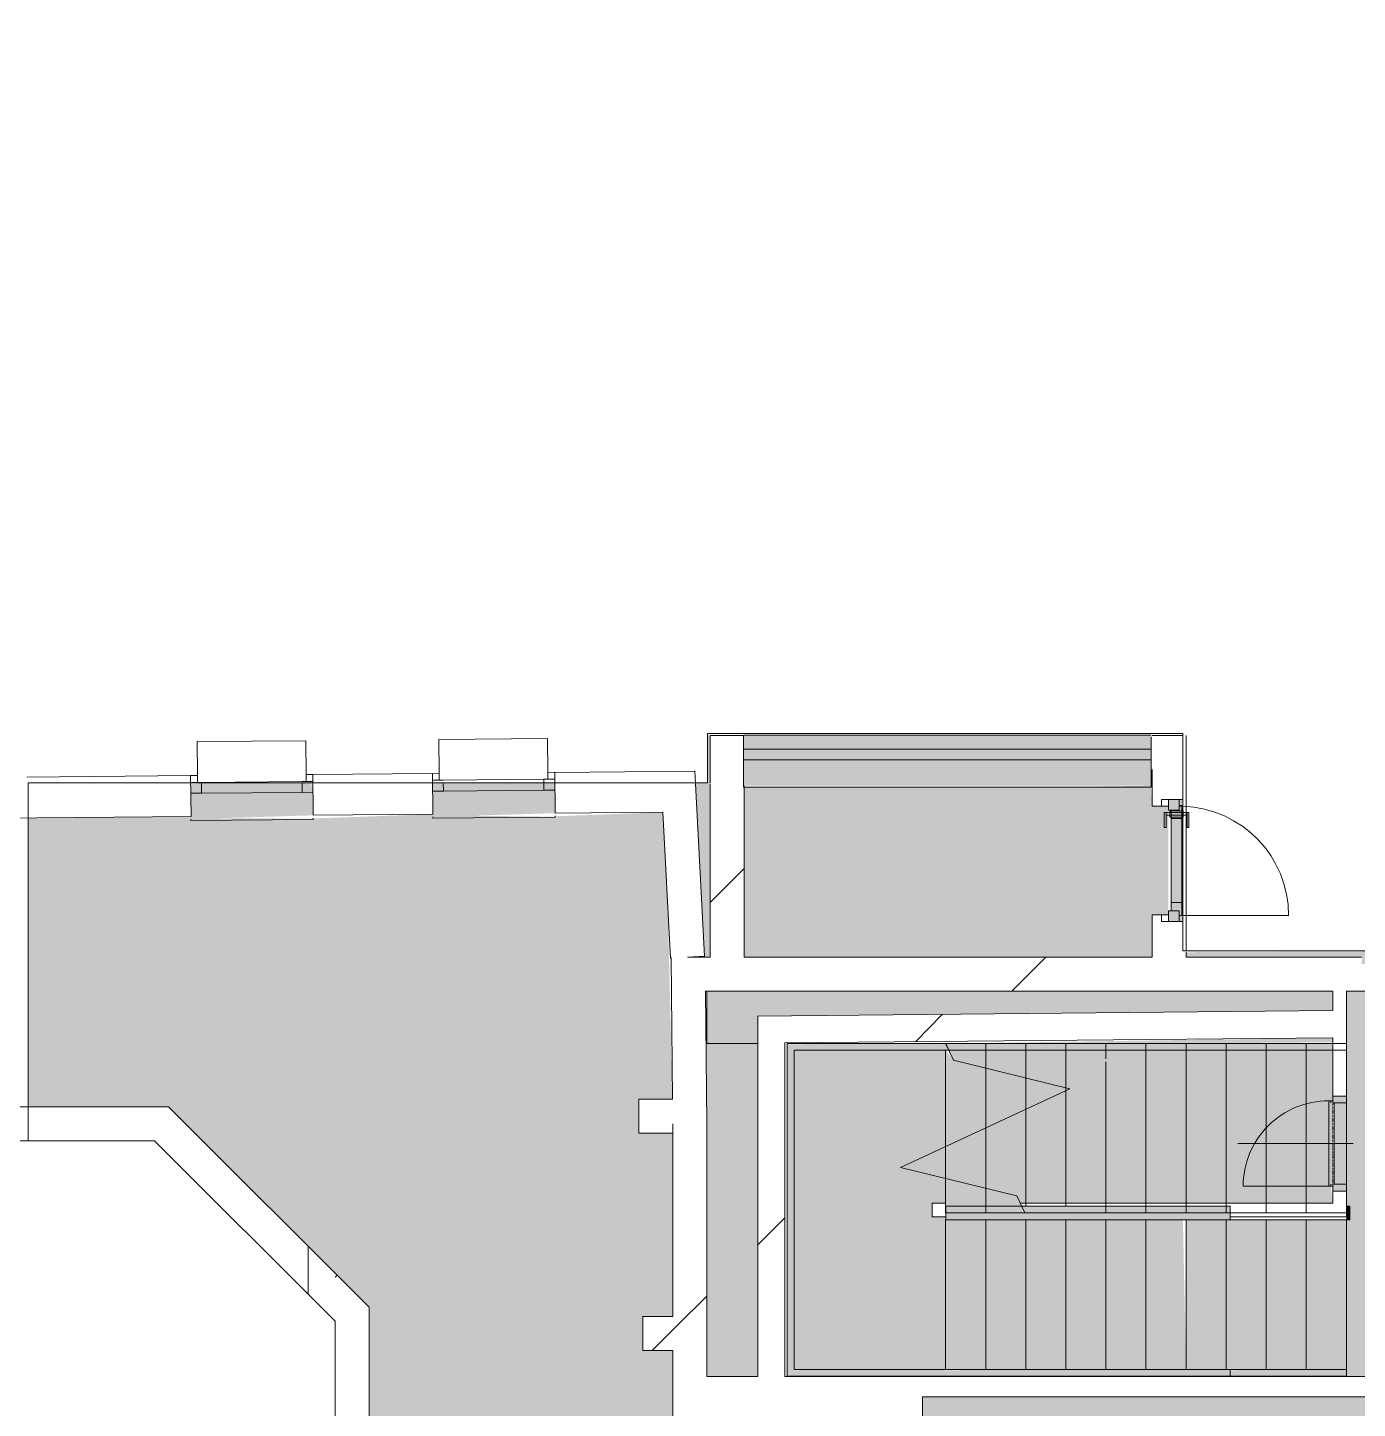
# Model space of a CAD drawing. Header units: millimetres. Extents: x -20192 to 462224, y -45352 to 20466.
# Drawn here: x 351037 to 360826, y -21801 to -11634 of the extents above; entities that cross this region are included whole.
import ezdxf

# ---------------------------------------------------------------- set-up
doc = ezdxf.new("R2010")
doc.units = ezdxf.units.MM
doc.linetypes.add('Čerchovaná se dvěma tečkami', pattern=[2.59, 1, -0.53, 0, -0.53, 0, -0.53])
for name, color, linetype, lineweight in [('A-DETL-GENF', 92, 'Continuous', 9), ('A-DETL-THIN', 151, 'Continuous', 9), ('A-DOOR', 31, 'Continuous', 9), ('A-DOOR-FRAM', 31, 'Continuous', 9), ('A-FLOR', 192, 'Continuous', 9), ('A-FLOR-HRAL', 11, 'Continuous', 9), ('A-GENM', 13, 'Continuous', 9), ('A-GLAZ', 151, 'Continuous', 9), ('A-GLAZ-SILL', 1, 'Continuous', 9), ('A-WALL', 113, 'Continuous', 9), ('A-WALL-PATT', 111, 'Continuous', 25), ('Q-SPCQ', 91, 'Continuous', 9), ('S-COLS', 52, 'Continuous', 9), ('S-STRS', 31, 'Continuous', 9), ('S-STRS-MBND', 31, 'Continuous', 9)]:
    doc.layers.add(name, color=color, linetype=linetype, lineweight=lineweight)
pattern_1 = [(45, (302295, 0), (-7184.2, 7184.2), []), (45, (305168, -3e-12), (-7184.2, 7184.2), []), (45, (310916, -7e-12), (-4310.5, 10057.9), [4064, -2032, 67.06, -1964.94])]
pattern_2 = [(45.5, (302295, 0), (-7246.6, 7121.2), []), (45.5, (305168, 25), (-7246.6, 7121.2), []), (45.5, (310915, 75), (-4398.1, 10019.9), [4064, -2032, 67.06, -1964.94])]
pattern_3 = [(45, (302295, 0), (-7184.2, 7184.2), []), (45, (305168, 0), (-7184.2, 7184.2), []), (45, (310916, 0), (-4310.5, 10057.9), [4064, -2032, 67.06, -1964.94])]

# ---------------------------------------------------------------- blocks, each defined once
blk = doc.blocks.new('OKNO_1k_nadsvetlik - OKNO_1k_nadsvetlik_900 x 1500-1969493-Mapka _ závislý 2')
at = {"layer": 'A-GLAZ'}
h = blk.add_hatch(color=256, dxfattribs=at)
h.paths.add_polyline_path([(-450, 20), (-370, 20), (-370, 95), (-450, 86)])
h.paths.add_polyline_path([(370, 20), (450, 20), (438, 88), (370, 89)])
blk.add_hatch(color=256, dxfattribs=at).paths.add_polyline_path([(-370, 20), (370, 20), (370, 89), (-370, 95)])
for p, q in [((-400, 151), (-450, 151)), ((-400, 100), (-400, 151)), ((400, 151), (400, 100)), ((450, 151), (400, 151)), ((-450, 100), (-400, 100)), ((-370, 100), (-450, 100)), ((-450, 20), (-370, 20)), ((370, 100), (-370, 100)), ((-370, 95), (-370, 20)), ((-370, 20), (370, 20)), ((450, 100), (370, 100)), ((370, 20), (370, 89)), ((370, 20), (450, 20)), ((400, 100), (450, 100))]:
    blk.add_line(p, q, dxfattribs=at)
blk = doc.blocks.new('parapet s nosem_vnitní - parapet s nosem_vnitní-V77-Mapka _ závislý 2')
at = {"layer": 'A-GENM'}
blk.add_hatch(color=151, dxfattribs=at).paths.add_polyline_path([(-450, -190), (450, -170), (449, 0), (-450, 0), (-450, -170)])
for p, q in [((-450, -190), (-450, -200)), ((-450, -200), (450, -200)), ((-450, -200), (450, -200)), ((450, -200), (450, -190))]:
    blk.add_line(p, q, dxfattribs=at)
blk = doc.blocks.new('parapet_ext - parapet_ext-1802001-Mapka _ závislý 2')
at = {"layer": 'Q-SPCQ'}
for p, q in [((-400, 51), (-400, 300)), ((-400, 300), (400, 300)), ((400, 300), (400, 51))]:
    blk.add_line(p, q, dxfattribs=at)
blk = doc.blocks.new('OKNO_1k_nadsvetlik - OKNO_1k_nadsvetlik_900 x 1500-V78-Mapka _ závislý 2')
at = {"layer": 'A-GLAZ'}
h = blk.add_hatch(color=256, dxfattribs=at)
h.paths.add_polyline_path([(-450, 20), (-370, 20), (-370, 80), (-450, 81)])
h.paths.add_polyline_path([(370, 20), (450, 20), (449, 73), (370, 73)])
blk.add_hatch(color=256, dxfattribs=at).paths.add_polyline_path([(-370, 20), (370, 20), (370, 73), (-370, 80)])
for p, q in [((-400, 151), (-450, 151)), ((-400, 100), (-400, 151)), ((400, 151), (400, 100)), ((450, 151), (400, 151)), ((-450, 100), (-400, 100)), ((-370, 100), (-450, 100)), ((-450, 20), (-370, 20)), ((370, 100), (-370, 100)), ((-370, 80), (-370, 20)), ((-370, 20), (370, 20)), ((450, 100), (370, 100)), ((370, 73), (370, 100)), ((370, 20), (370, 73)), ((370, 20), (450, 20)), ((400, 100), (450, 100))]:
    blk.add_line(p, q, dxfattribs=at)
blk = doc.blocks.new('OKNO_2k_ - OKNO_2k_600x3000-1963747-Mapka _ závislý 2')
at = {"layer": 'A-GLAZ'}
for points in [[(640, 25), (1500, 25), (1500, 126), (-1500, 126), (-1500, 25)], [(-1173, -55), (1500, -55), (1500, 25), (-1500, 25), (-1500, -55)]]:
    blk.add_hatch(color=256, dxfattribs=at).paths.add_polyline_path(points)
for p, q in [((-1500, 126), (1500, 126)), ((-1500, 25), (-1500, 126)), ((1500, 114), (1500, 25)), ((1500, 25), (-1500, 25)), ((-1500, 25), (1500, 25)), ((-1500, -55), (-1500, 25)), ((1500, 25), (1500, -55)), ((1500, -55), (-1500, -55))]:
    blk.add_line(p, q, dxfattribs=at)
blk = doc.blocks.new('parapet s nosem_vnitní - parapet s nosem_vnitní-1663116-Mapka _ závislý 2')
at = {"layer": 'A-GENM'}
for points in [[(-40, -190), (1500, -190), (1500, 0), (-1500, 0), (-1500, -190), (-1173, -190)], [(1500, -200), (1500, -190), (882, -200)]]:
    blk.add_hatch(color=151, dxfattribs=at).paths.add_polyline_path(points)
for p, q in [((-1500, -190), (-1500, 0)), ((1500, 0), (1500, -190)), ((-1500, -190), (-1500, -200)), ((-1500, -200), (1500, -200)), ((-1500, -200), (1500, -200)), ((1500, -200), (1500, -190))]:
    blk.add_line(p, q, dxfattribs=at)
blk = doc.blocks.new('OKNO_dvere vchod_1k_nadsvetlik - vstupni dvere 900_2200-1687925-Mapka _ závislý 2')
at = {"layer": 'A-GLAZ'}
h = blk.add_hatch(color=256, dxfattribs=at)
h.paths.add_polyline_path([(-1040, -75), (-960, -75), (-960, 5), (-1040, 5)])
h.paths.add_polyline_path([(-220, 5), (-220, -75), (-140, -75), (-140, 5)])
h = blk.add_hatch(color=256, dxfattribs=at)
h.paths.add_polyline_path([(-960, -75), (-900, -95), (-900, -15), (-960, -15)])
h.paths.add_polyline_path([(-280, -95), (-220, -75), (-220, -15), (-280, -15)])
blk.add_hatch(color=256, dxfattribs=at).paths.add_polyline_path([(-900, -75), (-900, -95), (-280, -75), (-280, -15), (-900, -15)])
for p, q in [((-960, 5), (-1040, 5)), ((-1040, 4), (-990, 4)), ((-990, 4), (-990, 55)), ((-960, -75), (-960, 5)), ((-347, 35), (-237, 35)), ((-237, 35), (-347, 35)), ((-347, 22), (-347, 35)), ((-347, 35), (-347, 22)), ((-347, 22), (-237, 22)), ((-237, 22), (-347, 22)), ((-257, 22), (-257, -102)), ((-237, 22), (-257, 22)), ((-237, 22), (-257, 22)), ((-237, 35), (-237, 22)), ((-237, 35), (-237, 22)), ((-237, -102), (-237, 22)), ((-140, 5), (-220, 5)), ((-220, 5), (-220, -75)), ((-190, 55), (-190, 4)), ((-190, 4), (-140, 4)), ((-1040, -75), (-960, -75)), ((-995, -75), (-995, -102)), ((-960, -75), (-995, -75)), ((-995, -75), (-995, -95)), ((-995, -95), (-995, -75)), ((-995, -95), (-900, -95)), ((-900, -95), (-995, -95)), ((-960, -15), (-960, -75)), ((-900, -15), (-960, -15)), ((-900, -95), (-900, -15)), ((-900, -15), (-280, -15)), ((-280, -95), (-900, -95)), ((-220, -15), (-280, -15)), ((-280, -15), (-280, -95)), ((-280, -95), (-185, -95)), ((-185, -95), (-280, -95)), ((-270, -5), (-270, -102)), ((-224, -5), (-270, -5)), ((-224, -5), (-270, -5)), ((-224, -5), (-270, -5)), ((-224, -5), (-270, -5)), ((-251, -5), (-243, -5)), ((-251, -5), (-243, -5)), ((-224, -102), (-224, -5)), ((-224, -102), (-224, -76)), ((-220, -75), (-220, -15)), ((-220, -75), (-140, -75)), ((-185, -75), (-220, -75)), ((-185, -95), (-185, -75)), ((-185, -95), (-185, -75)), ((-995, -102), (-995, -880)), ((-347, -132), (-237, -132)), ((-237, -132), (-347, -132)), ((-347, -132), (-347, -145)), ((-347, -145), (-347, -132)), ((-347, -145), (-237, -145)), ((-237, -145), (-347, -145)), ((-270, -105), (-224, -105)), ((-270, -105), (-224, -105)), ((-270, -105), (-224, -105)), ((-270, -105), (-224, -105)), ((-257, -102), (-257, -132)), ((-257, -132), (-237, -132)), ((-257, -132), (-237, -132)), ((-243, -105), (-251, -105)), ((-243, -105), (-251, -105)), ((-237, -132), (-237, -102)), ((-237, -132), (-237, -145)), ((-237, -132), (-237, -145))]:
    blk.add_line(p, q, dxfattribs=at)
for start, end in [(357.9876, 0), (270, 357.9876)]:
    blk.add_arc((-995, -75), 805, start, end, dxfattribs=at)
at = {"layer": 'A-GLAZ-SILL'}
blk.add_line((-1040, -125), (-140, -125), dxfattribs=at)
blk = doc.blocks.new('DVERE_1k_oblozka - DD03_01_600x1970_koupelna-V165-Mapka _ závislý 2')
at = {"layer": 'A-DOOR'}
h = blk.add_hatch(color=151, dxfattribs=at)
h.paths.add_polyline_path([(-350, 47), (-350, -53), (-300, -50), (-300, 47)])
h.paths.add_polyline_path([(300, -53), (350, -50), (350, 47), (300, 47), (300, -50)])
blk.add_hatch(color=151, dxfattribs=at).paths.add_polyline_path([(-315, 77), (-300, 37), (300, 47), (315, 77)])
for p, q in [((0, -103), (0, 747)), ((-315, 47), (-315, 707)), ((-300, 47), (-350, 47)), ((-350, 47), (-350, -53)), ((315, 77), (-315, 77)), ((-315, 77), (-315, 62)), ((-315, 62), (-300, 62)), ((-300, -53), (-300, 47)), ((-300, 37), (300, 37)), ((205, 77), (-205, 77)), ((300, 62), (315, 62)), ((350, 47), (300, 47)), ((300, 47), (300, -53)), ((315, 62), (315, 77)), ((315, 77), (315, 47)), ((350, -53), (350, 47)), ((-350, -53), (-300, -53)), ((300, -53), (350, -53))]:
    blk.add_line(p, q, dxfattribs=at)
at = {"layer": 'A-DOOR', "linetype": 'Čerchovaná se dvěma tečkami'}
for p, q in [((-300, 47), (300, 47)), ((-300, -53), (300, -53))]:
    blk.add_line(p, q, dxfattribs=at)
at = {"layer": 'A-DOOR'}
blk.add_arc((-315, 77), 630, 360, 90, dxfattribs=at)
at = {"layer": 'A-DOOR-FRAM'}
for p, q in [((-300, 47), (-350, 47)), ((-300, -53), (-300, 47)), ((300, 47), (300, -53)), ((300, 47), (350, 47)), ((-350, -53), (-300, -53)), ((350, -53), (300, -53))]:
    blk.add_line(p, q, dxfattribs=at)
blk = doc.blocks.new('Typ horního madla - Horní madlo_Vnitřní_-1850987-Mapka _ závislý 2')
at = {"layer": 'A-FLOR-HRAL'}
blk.add_hatch(color=151, dxfattribs=at).paths.add_polyline_path([(57596, -21565), (58451, -21565), (58448, -21515), (57596, -21520)])
for p, q in [((57596, -21565), (57596, -21515)), ((57596, -21515), (58451, -21515)), ((58451, -21515), (58451, -21565)), ((58451, -21565), (57596, -21565))]:
    blk.add_line(p, q, dxfattribs=at)
blk = doc.blocks.new('Typ horního madla - Horní madlo_Vnitřní_-V172-Mapka _ závislý 2')
at = {"layer": 'A-FLOR-HRAL'}
for points in [[(54334, -21565), (54384, -21515), (54384, -19164), (54334, -19114), (54334, -21520)], [(54384, -19164), (55206, -19164), (55206, -19114), (54340, -19120)], [(55206, -19114), (55206, -19164), (55524, -19164), (55501, -19114)], [(55013, -21565), (55501, -21565), (55501, -21515), (54379, -21520), (54340, -21565)], [(56394, -21565), (57595, -21565), (57595, -21515), (55501, -21520), (55501, -21565)]]:
    blk.add_hatch(color=151, dxfattribs=at).paths.add_polyline_path(points)
for p, q in [((54334, -19114), (55206, -19114)), ((54334, -21565), (54334, -19114)), ((55206, -19114), (55501, -19114)), ((55524, -19164), (55501, -19114)), ((55501, -19114), (58451, -19114)), ((58451, -19114), (58451, -19164)), ((54384, -19164), (55206, -19164)), ((54384, -21515), (54384, -19164)), ((55206, -19164), (55524, -19164)), ((55524, -19164), (58451, -19164)), ((55501, -21515), (54384, -21515)), ((58451, -21515), (55501, -21515)), ((58451, -21565), (58451, -21515)), ((55501, -21565), (54334, -21565)), ((58451, -21565), (55501, -21565))]:
    blk.add_line(p, q, dxfattribs=at)
blk = doc.blocks.new('Typ horního madla - Horní madlo_Vnitřní_-1851002-Mapka _ závislý 2')
at = {"layer": 'A-FLOR-HRAL'}
blk.add_hatch(color=151, dxfattribs=at).paths.add_polyline_path([(58476, -20412), (58476, -20311), (58451, -20311), (58451, -20412)])
for p, q in [((57596, -20361), (57596, -20311)), ((58451, -20311), (58476, -20311)), ((58476, -20311), (58476, -20412)), ((57596, -20412), (57596, -20362)), ((58426, -20412), (57596, -20412)), ((58476, -20412), (58448, -20412))]:
    blk.add_line(p, q, dxfattribs=at)
blk = doc.blocks.new('Typ horního madla - Horní madlo_Vnitřní_-V173-Mapka _ závislý 2')
at = {"layer": 'A-FLOR-HRAL'}
blk.add_hatch(color=151, dxfattribs=at).paths.add_polyline_path([(56082, -20361), (57595, -20361), (57595, -20311), (56059, -20311)])
h = blk.add_hatch(color=151, dxfattribs=at)
h.paths.add_polyline_path([(57247, -20412), (57595, -20412), (57595, -20362), (55501, -20362), (55501, -20412), (56394, -20412)])
h.paths.add_polyline_path([(58450, -20412), (58448, -20391), (58448, -20412)])
for p, q in [((55501, -20311), (55501, -20361)), ((55501, -20311), (56059, -20311)), ((56082, -20361), (56059, -20311)), ((56059, -20311), (57596, -20311)), ((58476, -20311), (58476, -20412)), ((55501, -20361), (56082, -20361)), ((55501, -20412), (55501, -20362)), ((57596, -20362), (55501, -20362)), ((58448, -20412), (55501, -20412)), ((56082, -20361), (57596, -20361))]:
    blk.add_line(p, q, dxfattribs=at)

msp = doc.modelspace()

# ---------------------------------------------------------------- hatches: boundary and pattern name
at = {"layer": 'A-DETL-GENF'}
h = msp.add_hatch(color=151, dxfattribs=at)
h.paths.add_polyline_path([(378279, -23537), (379893, -23527), (379893, -23437), (377839, -23436), (377790, -23331), (377062, -23154), (378122, -22659), (377394, -22483), (377345, -22377), (375632, -22377), (375632, -23531), (377071, -23537)])
h.paths.add_polyline_path([(353552, -23449), (354182, -23449), (354182, -23374), (355082, -23379), (355082, -23449), (355786, -23449), (355771, -23166), (355756, -23166), (355771, -22266), (355786, -22251), (355786, -21375), (355566, -21375), (355566, -21125), (355786, -21125), (355786, -19774), (355536, -19774), (355536, -19524), (355784, -19524), (355750, -18114), (355709, -17412), (354920, -17441), (354917, -17444), (354020, -17434), (354017, -17426), (353140, -17457), (353137, -17459), (352240, -17454), (352237, -17442), (351042, -17456), (351042, -19580), (352075, -19580), (353552, -21056), (353552, -23379)])
h.paths.add_polyline_path([(356042, -21566), (356412, -21566), (356412, -19114), (356036, -19114), (356036, -21566)])
h.paths.add_polyline_path([(396715, -20315), (398434, -20315), (398434, -17928), (393809, -17928), (393809, -19075), (396779, -19075), (396779, -19175), (396183, -19176), (396239, -19296), (396759, -19422), (396759, -19640), (395874, -20061), (396689, -20259)])
h.paths.add_polyline_path([(358377, -20291), (360645, -20291), (360630, -20151), (360615, -20151), (360630, -19551), (360645, -19536), (360645, -19114), (357795, -19114), (357853, -19238), (358680, -19461), (357795, -19873), (357795, -20109), (358319, -20237), (358344, -20291)])
h.paths.add_polyline_path([(360655, -20151), (360745, -20151), (360743, -19551), (360655, -19551)])
h.paths.add_polyline_path([(360997, -18728), (362007, -18728), (362007, -18608), (360907, -18608), (360907, -18728), (360937, -18728)])
h.paths.add_polyline_path([(362057, -18528), (362057, -18432), (359565, -18442), (359565, -18478), (360857, -18478), (360857, -18528), (362007, -18528)])
h.paths.add_polyline_path([(368592, -18478), (368592, -18477), (368642, -18477), (368642, -18432), (367642, -18432), (367642, -18477), (367692, -18478)])
h.paths.add_polyline_path([(355894, -18478), (356062, -18478), (356062, -16846), (356042, -16846), (356042, -17196), (355954, -17196), (356019, -18472), (355965, -18475)])
h.paths.add_polyline_path([(365592, -18478), (366542, -18477), (366542, -18432), (365542, -18432), (365542, -18477), (365592, -18477)])
h.paths.add_polyline_path([(363822, -18478), (364442, -18477), (364442, -18432), (363772, -18432), (363772, -18477), (363822, -18477)])
h.paths.add_polyline_path([(370672, -18478), (370742, -18477), (370742, -18432), (369742, -18432), (369742, -18477), (370572, -18478)])
h.paths.add_polyline_path([(358689, -18478), (359315, -18478), (359315, -18167), (359435, -18167), (359435, -17367), (359315, -17367), (359307, -17225), (356312, -17225), (356312, -18478), (357795, -18478)])
h.paths.add_polyline_path([(372322, -18478), (372484, -18477), (372484, -18432), (371842, -18432), (371842, -18477), (372072, -18478)])
h.paths.add_polyline_path([(362307, -18478), (362672, -18477), (362672, -18432), (362307, -18432)])
h.paths.add_polyline_path([(373663, -18478), (373642, -18432), (373534, -18432), (373534, -18477), (373657, -18478)])
h.paths.add_polyline_path([(359542, -18217), (359535, -17317), (359515, -17317), (359515, -18217)])
h.paths.add_polyline_path([(397570, -17238), (398684, -17238), (398684, -17143), (397569, -17143), (397570, -17238), (397520, -17238)])
h.paths.add_polyline_path([(374083, -17238), (377570, -17238), (377555, -16662), (377540, -16662), (377555, -15862), (377570, -15847), (377555, -15722), (374001, -15722), (374008, -16250), (374078, -16251), (374081, -16979)])
h.paths.add_polyline_path([(397268, -16893), (396818, -16893), (396818, -16493), (397267, -16493), (397267, -16613)])
h.paths.add_polyline_path([(393840, -17238), (397270, -17238), (397261, -15305), (393858, -15317), (393871, -15516), (393885, -15517), (393856, -16317), (393841, -16317), (393825, -17238)])
h.paths.add_polyline_path([(377670, -17238), (379922, -17238), (379922, -17170), (380441, -17170), (380436, -15722), (377670, -15722), (377670, -15862), (377580, -15862), (377580, -16662), (377670, -16662), (377670, -16979)])
h.paths.add_polyline_path([(393709, -17238), (393725, -17238), (393758, -16315), (393831, -16315), (393831, -15516), (393755, -15515), (393756, -15317), (392426, -15322), (392424, -13417), (392514, -13417), (392512, -12617), (392422, -12617), (392419, -9897), (392508, -9897), (392507, -9097), (392417, -9097), (392414, -6517), (392504, -6517), (392502, -5717), (392412, -5717), (392411, -4805), (392136, -4820), (392136, -4835), (391336, -4820), (391321, -4805), (390834, -4805), (390833, -7501), (391218, -7494), (391225, -7894), (390805, -7901), (390805, -10505), (391213, -10491), (391227, -10891), (390777, -10907), (390799, -11225), (390805, -11225), (390791, -13225), (390771, -13225), (390791, -14215), (390797, -14215), (390783, -16215), (390763, -16215), (390783, -16493), (391226, -16493), (391226, -16893), (390762, -16893), (390763, -17238), (393608, -17238)])
h.paths.add_polyline_path([(390461, -17208), (390461, -17208), (390461, -17178)])
h.paths.add_polyline_path([(380641, -17208), (380641, -17208), (380641, -17208)])
h.paths.add_polyline_path([(380698, -17208), (380680, -17208), (380691, -17208)])
h.paths.add_polyline_path([(373642, -16302), (373653, -16301), (373642, -16301)])
h.paths.add_polyline_path([(378529, -15622), (378989, -15607), (378989, -15592), (379889, -15607), (379904, -15622), (380436, -15622), (380432, -15215), (380310, -15216), (380315, -14216), (380432, -14215), (380425, -13220), (380304, -13220), (380309, -12221), (380425, -12220), (380422, -11931), (380004, -11933), (380003, -11533), (380423, -11531), (380416, -11220), (380297, -11221), (380302, -10221), (380419, -10220), (380413, -9215), (380291, -9215), (380296, -8216), (380413, -8215), (380402, -7215), (380284, -7216), (380289, -6216), (380406, -6215), (380402, -5950), (380005, -5950), (380005, -5392), (378529, -5392), (378529, -14708)])
h.paths.add_polyline_path([(377670, -15622), (378429, -15622), (378414, -14602), (378399, -14602), (378414, -13802), (378429, -13787), (378429, -12893), (373988, -12952), (373996, -13745), (374066, -13745), (374061, -14745), (373996, -14746), (374000, -15622), (377570, -15622)])
h.paths.add_polyline_path([(392526, -15201), (397261, -15185), (397247, -14407), (397130, -14408), (397138, -12408), (397251, -12407), (397247, -11717), (392521, -11717), (392539, -12616), (392552, -12617), (392537, -13417), (392524, -13417), (392524, -13467)])
h.paths.add_polyline_path([(380632, -14215), (380632, -14215), (380629, -13250)])
h.paths.add_polyline_path([(390469, -14214), (390469, -14214), (390470, -13572)])
h.paths.add_polyline_path([(374037, -12852), (378429, -12793), (378414, -12662), (378399, -12662), (378414, -11862), (378429, -11847), (378429, -5528), (374387, -5528), (374387, -5928), (374005, -5928), (374029, -6200), (374032, -6200), (374016, -7200), (374011, -7201), (374038, -8200), (374041, -8200), (374025, -9200), (374020, -9201), (374048, -10210), (374050, -10210), (374045, -11210), (374030, -11211), (374033, -11534), (374405, -11534), (374418, -11922), (374033, -11935), (374035, -12437)])
h.paths.add_polyline_path([(380625, -12220), (380625, -12220), (380622, -11301)])
h.paths.add_polyline_path([(393533, -11617), (393533, -11017), (393853, -11017), (393853, -11617), (396837, -11617), (396837, -10497), (397247, -10497), (397235, -10407), (397114, -10408), (397123, -8408), (397235, -8407), (397234, -8217), (392516, -8217), (392533, -9096), (392547, -9097), (392532, -9897), (392518, -9897), (392521, -11617)])
h.paths.add_polyline_path([(380619, -10220), (380619, -10220), (380619, -10166)])
h.paths.add_polyline_path([(380613, -8215), (380613, -8215), (380612, -7895)])
h.paths.add_polyline_path([(390485, -8214), (390485, -8214), (390485, -7895)])
h.paths.add_polyline_path([(392516, -8117), (396824, -8117), (396824, -7517), (397231, -7517), (397223, -7407), (397102, -7408), (397111, -5408), (397223, -5407), (397220, -4805), (392511, -4805), (392529, -5716), (392542, -5717), (392527, -6517), (392514, -6517), (392516, -7895)])
h.paths.add_polyline_path([(380606, -6215), (380606, -6215), (380605, -5950)])
h.paths.add_polyline_path([(390492, -5224), (390493, -5224), (390494, -4705)])
h.paths.add_polyline_path([(397219, -4705), (397220, -4705), (397219, -4398), (397090, -4398), (397099, -2398), (397211, -2397), (397207, -1904), (396819, -1906), (396817, -1466), (394398, -1498), (394397, -1504), (392398, -1495), (392397, -1483), (391250, -1489), (391251, -1897), (390841, -1899), (390841, -4705), (395662, -4705)])
h.paths.add_polyline_path([(397219, -4398), (397211, -4397), (397211, -4398)])
at = {"layer": 'A-FLOR'}
h = msp.add_hatch(color=151, dxfattribs=at)
h.paths.add_polyline_path([(373925, -30077), (374034, -30077), (374034, -29536), (374434, -29536), (374434, -24894), (373644, -24909), (373642, -24924), (372844, -24909), (372829, -24894), (372234, -24894), (372234, -30077), (372725, -30077), (372725, -29899), (373925, -29907)])
h.paths.add_polyline_path([(368534, -30047), (368534, -29847), (372134, -29847), (372134, -23687), (368055, -23687), (367503, -24290), (367493, -24312), (366867, -24937), (366847, -24937), (366703, -25102), (368439, -26688), (368439, -30047)])
h.paths.add_polyline_path([(356544, -30047), (356544, -29902), (357444, -29907), (357444, -30047), (357744, -30047), (357744, -29899), (358944, -29907), (358944, -30047), (359245, -30047), (359245, -23684), (358528, -23708), (358523, -23718), (357623, -23703), (357622, -23693), (356456, -23700), (356456, -23970), (356036, -23970), (356036, -24139), (356115, -24139), (356106, -25639), (356036, -25639), (356036, -29536), (356436, -29536), (356455, -30047)])
h.paths.add_polyline_path([(368289, -30047), (368289, -26755), (366552, -25177), (366454, -25192), (366454, -25207), (365554, -25192), (365539, -25177), (365323, -25177), (365323, -30047), (365544, -30047), (365544, -29897), (367944, -29907), (367944, -30047)])
h.paths.add_polyline_path([(359544, -30047), (359544, -29897), (361944, -29907), (361944, -30047), (362035, -30047), (361995, -26558), (363784, -25127), (363586, -24955), (363565, -24943), (362961, -24296), (362961, -24274), (362373, -23666), (359395, -23699), (359395, -30047)])
h.paths.add_polyline_path([(364944, -30047), (365159, -30047), (365159, -25177), (364924, -25192), (364924, -25207), (364024, -25192), (364009, -25177), (363974, -25177), (363962, -25177), (362146, -26630), (362185, -30047), (362544, -30047), (362544, -29897), (364944, -29907)])
h.paths.add_polyline_path([(382219, -22429), (382194, -22429), (382194, -21979), (382614, -21979), (382614, -22284), (382999, -22269), (382999, -22254), (383799, -22269), (383814, -22284), (384845, -22269), (384845, -22254), (385645, -22269), (385660, -22284), (386425, -22284), (386425, -22534), (387416, -22534), (387647, -22735), (387669, -22735), (388297, -23358), (388297, -23379), (389238, -24282), (392352, -24282), (393136, -23303), (393247, -23360), (393764, -22668), (393676, -22582), (393827, -22355), (393833, -21754), (393923, -21754), (393923, -20955), (393842, -20954), (393843, -20380), (393809, -20379), (393809, -19226), (393784, -19226), (393784, -19175), (393709, -19175), (393694, -18955), (393679, -18955), (393694, -18355), (393709, -18340), (393709, -17238), (390761, -17238), (390760, -17408), (389735, -17408), (389735, -17535), (388535, -17528), (388535, -17408), (388296, -17408), (388321, -20311), (387534, -20303), (387534, -20201), (386734, -20201), (386734, -20311), (383338, -20332), (382085, -20358), (382085, -20188), (381895, -20188), (381895, -20098), (381095, -20098), (381095, -20188), (380055, -20188), (380055, -18223), (379922, -18223), (379922, -17238), (377670, -17238), (377685, -17852), (377700, -17852), (377685, -18652), (377670, -18667), (377685, -19775), (377700, -19775), (377685, -20375), (377670, -20390), (377670, -20657), (375567, -20657), (375567, -20281), (375418, -20296), (375418, -20311), (374818, -20296), (374803, -20281), (374404, -20281), (374404, -21508), (373752, -21523), (373752, -21538), (373152, -21520), (373152, -21508), (371422, -21523), (371422, -21538), (370822, -21520), (370822, -21508), (370672, -21523), (370672, -21748), (369808, -21748), (369808, -21658), (368908, -21658), (368908, -21748), (365718, -21748), (364095, -20301), (364095, -18728), (363822, -18728), (363822, -18805), (362622, -18798), (362622, -18728), (362545, -18728), (362545, -20626), (362455, -20626), (362455, -21426), (362545, -21426), (362545, -21716), (357625, -21716), (357622, -22136), (356036, -22136), (356036, -22266), (355796, -22266), (355807, -23166), (356036, -23166), (356042, -23552), (357622, -23544), (357625, -23683), (358522, -23678), (358523, -23538), (360417, -23527), (360417, -23363), (360641, -23362), (360642, -23526), (362437, -23516), (363896, -25027), (366563, -25016), (367991, -23537), (371934, -23537), (371934, -23167), (372234, -23167), (372234, -24794), (374434, -24794), (374434, -23937), (374035, -23937), (374035, -23527), (375632, -23527), (375632, -22377), (379272, -22377), (379272, -21817), (380332, -21817), (380325, -23437), (379893, -23437), (379893, -23537), (380805, -23553), (380805, -23643), (381604, -23643), (381605, -23567), (382219, -23567), (382219, -22434)])
h.paths.add_polyline_path([(388934, -28719), (388994, -28719), (388994, -25759), (389134, -25759), (389130, -24859), (388994, -24859), (388994, -24282), (389021, -24282), (388182, -23477), (388270, -23368), (387630, -22753), (387533, -22854), (387356, -22684), (386025, -22684), (386025, -22434), (385645, -22434), (385645, -22294), (384845, -22294), (384845, -22434), (383799, -22434), (383799, -22294), (382999, -22294), (382999, -22434), (382319, -22434), (382319, -28590), (385894, -28599), (385894, -28719), (386019, -28719), (386019, -28319), (386419, -28333), (386419, -28719), (386534, -28719), (386534, -28640), (388934, -28649)])
h.paths.add_polyline_path([(392019, -28719), (392019, -28319), (392269, -28319), (392269, -24432), (389144, -24432), (389159, -24859), (389174, -24859), (389159, -25759), (389144, -25774), (389144, -28719), (389434, -28719), (389434, -28640), (391834, -28649), (391834, -28719)])
h.paths.add_polyline_path([(380494, -28719), (380494, -28642), (381694, -28649), (381694, -28719), (382219, -28719), (382219, -23677), (381604, -23682), (381618, -23697), (380803, -23668), (380788, -23653), (380423, -23652), (380423, -23957), (379995, -23957), (379984, -26062), (379984, -28319), (380384, -28333), (380384, -28719)])
h.paths.add_polyline_path([(392484, -28719), (392484, -28640), (394884, -28649), (394884, -28719), (395484, -28719), (395484, -28642), (396684, -28649), (396684, -28719), (397004, -28719), (397004, -28644), (397904, -28649), (397904, -28719), (398034, -28719), (398034, -28319), (398434, -28319), (398434, -25308), (394004, -25276), (394018, -25291), (393104, -25267), (393088, -25252), (392419, -25252), (392419, -28719)])
h.paths.add_polyline_path([(394004, -25251), (394005, -25111), (398434, -25158), (398434, -24364), (398356, -24364), (398364, -22864), (398434, -22864), (398434, -22473), (393992, -22421), (393816, -22682), (393819, -22692), (393241, -23402), (393225, -23405), (392419, -24439), (392419, -25094), (393105, -25102), (393105, -25242), (394004, -25251)])
h.paths.add_polyline_path([(374694, -25069), (374694, -24889), (379884, -24889), (379882, -23647), (374535, -23647), (374535, -24889), (374685, -24894), (374692, -25019)])
h.paths.add_polyline_path([(392034, -22689), (392034, -22289), (392434, -22289), (392419, -22689), (392352, -22689)])
h.paths.add_polyline_path([(393992, -22421), (393991, -22389), (393978, -22401)])
h.paths.add_polyline_path([(398434, -22323), (398434, -20426), (396917, -20479), (393948, -20443), (393963, -20950), (393972, -20956), (393948, -21755), (393933, -21771), (393933, -22270), (398019, -22318)])
h.paths.add_polyline_path([(370572, -21648), (370572, -18728), (369792, -18728), (369792, -18805), (368592, -18798), (368592, -18728), (368432, -18728), (368432, -19128), (368032, -19128), (368032, -18728), (367692, -18728), (367692, -18805), (366492, -18798), (366492, -18728), (365592, -18728), (365592, -18805), (364392, -18798), (364392, -18728), (364245, -18728), (364245, -20233), (365775, -21598), (368563, -21618), (368563, -21648), (368908, -21633), (368908, -21618), (369808, -21633), (369823, -21648), (369858, -21648)])
h.paths.add_polyline_path([(360745, -21566), (362445, -21565), (362430, -21426), (362415, -21426), (362430, -20626), (362445, -20611), (362445, -18728), (360745, -18728), (360745, -20311), (360770, -20311), (360770, -20412), (360745, -20412), (360745, -21565)])
h.paths.add_polyline_path([(371422, -21498), (371437, -21408), (372222, -21408), (372222, -19988), (371422, -20003), (371422, -20018), (370822, -20003), (370807, -19988), (370672, -20003), (370672, -21408), (370822, -21408), (370822, -21498), (371013, -21498)])
h.paths.add_polyline_path([(373152, -21498), (373752, -21498), (373752, -21408), (373897, -21408), (373884, -19988), (373752, -20003), (373752, -20018), (373152, -20003), (373137, -19988), (372322, -19988), (372322, -21408), (373152, -21408)])
h.paths.add_polyline_path([(374105, -21408), (374324, -21408), (374304, -20281), (373997, -20281), (373997, -21408)])
h.paths.add_polyline_path([(377570, -20557), (377570, -20375), (377660, -20375), (377660, -19775), (377570, -19775), (377570, -19337), (376572, -19337), (376587, -19792), (376602, -19792), (376587, -20392), (376572, -20402), (376572, -20557), (377175, -20557)])
h.paths.add_polyline_path([(376472, -20557), (376472, -20392), (376562, -20392), (376562, -19792), (376472, -19792), (376472, -19337), (375667, -19337), (375667, -20557)])
h.paths.add_polyline_path([(396917, -20379), (398434, -20315), (396721, -20329), (396745, -20377)])
h.paths.add_polyline_path([(374818, -20271), (375418, -20271), (375418, -20181), (375567, -20181), (375567, -19237), (375977, -19237), (375977, -17627), (374009, -17627), (374038, -18867), (374669, -18867), (374684, -20181), (374818, -20181)])
h.paths.add_polyline_path([(382405, -20231), (384331, -20191), (384331, -17408), (384046, -17408), (384046, -17535), (382846, -17528), (382846, -17408), (382246, -17408), (382246, -17535), (381046, -17528), (381046, -17408), (380545, -17408), (380545, -20088), (381095, -20073), (381095, -20058), (381895, -20073), (381910, -20088), (382405, -20088), (382405, -20191)])
h.paths.add_polyline_path([(386719, -20191), (386734, -20176), (386734, -20161), (387534, -20176), (387549, -20191), (387961, -20191), (387962, -20053), (388145, -20051), (388121, -17408), (387905, -17408), (387905, -17535), (386705, -17528), (386705, -17408), (385855, -17408), (385855, -17535), (384655, -17528), (384655, -17408), (384431, -17408), (384431, -20191), (386684, -20191)])
h.paths.add_polyline_path([(374404, -20181), (374569, -20181), (374569, -18967), (373814, -18967), (373814, -18728), (373584, -18733), (373584, -18805), (372434, -18798), (372434, -18728), (372322, -18728), (372322, -19888), (373997, -19888), (373997, -20181), (374304, -20181)])
h.paths.add_polyline_path([(370822, -19888), (372072, -19888), (372072, -18728), (371892, -18728), (371892, -18805), (370692, -18798), (370672, -19888), (370792, -19888)])
h.paths.add_polyline_path([(376144, -19237), (377570, -19237), (377570, -18652), (377660, -18652), (377660, -17852), (377570, -17852), (377570, -17627), (376077, -17627), (376077, -19237)])
h.paths.add_polyline_path([(359542, -19114), (360645, -19105), (360645, -19072), (357853, -19114), (359056, -19114)])
h.paths.add_polyline_path([(356412, -19114), (356412, -18912), (360645, -18872), (360645, -18728), (356036, -18728), (356042, -19114)])
h.paths.add_polyline_path([(393809, -18955), (393809, -18355), (393719, -18355), (393719, -18955)])
h.paths.add_polyline_path([(397501, -17928), (398434, -17928), (398434, -17488), (393809, -17488), (393809, -17928), (397470, -17928)])
h.paths.add_polyline_path([(386384, -17888), (385984, -17888), (385984, -17488), (386384, -17488), (386384, -17672)])
h.paths.add_polyline_path([(392421, -17888), (392021, -17866), (392021, -17488), (392421, -17488), (392421, -17880)])
h.paths.add_polyline_path([(375977, -17527), (377570, -17527), (377570, -17238), (374008, -17251), (374009, -17527), (375121, -17527)])
at = {"layer": 'A-WALL-PATT', "lineweight": 9}
h = msp.add_hatch(dxfattribs=at)
h.set_pattern_fill('FP_110', color=256, angle=45, style=0, pattern_type=2)
h.set_pattern_definition(pattern_1)
h.paths.add_polyline_path([(356062, -17096), (356307, -17091), (356307, -16846), (356062, -16846), (356062, -17026)])
h = msp.add_hatch(dxfattribs=at)
h.set_pattern_fill('FP_109', color=256, angle=45, style=0, pattern_type=2)
h.set_pattern_definition(pattern_1)
h.paths.add_polyline_path([(359542, -18478), (359565, -18478), (359542, -18217), (359385, -18217), (359385, -18167), (359315, -18167), (359315, -18478), (359509, -18478)])
h.paths.add_polyline_path([(359315, -17367), (359385, -17367), (359385, -17317), (359542, -17297), (359542, -16846), (359315, -16856), (359315, -17317)])
h = msp.add_hatch(dxfattribs=at)
h.set_pattern_fill('FP_122', color=256, angle=45, style=0, pattern_type=2)
h.set_pattern_definition(pattern_2)
h.paths.add_polyline_path([(350654, -17456), (351042, -17442), (351042, -17196), (352237, -17196), (352237, -17142), (351032, -17152), (351032, -17206), (350651, -17206)])
h.paths.add_polyline_path([(355714, -17196), (355954, -17196), (355949, -17109), (354917, -17118), (354918, -17196), (355127, -17196)])
h.paths.add_polyline_path([(353138, -17196), (354018, -17196), (354017, -17126), (353137, -17134)])
h = msp.add_hatch(dxfattribs=at)
h.set_pattern_fill('FP_109', color=256, angle=45, style=0, pattern_type=2)
h.set_pattern_definition(pattern_1)
h.paths.add_polyline_path([(356312, -18478), (356307, -17096), (356062, -17096), (356062, -18478)])
h = msp.add_hatch(dxfattribs=at)
h.set_pattern_fill('FP_122', color=256, angle=45, style=0, pattern_type=2)
h.set_pattern_definition(pattern_2)
h.paths.add_polyline_path([(351042, -17452), (352240, -17442), (352237, -17196), (351042, -17208), (351042, -17442)])
h.paths.add_polyline_path([(353140, -17434), (354020, -17426), (354018, -17196), (353138, -17196), (353140, -17426)])
h.paths.add_polyline_path([(354920, -17418), (355965, -17409), (355949, -17196), (354918, -17196), (354919, -17412)])
h = msp.add_hatch(dxfattribs=at)
h.set_pattern_fill('FP_109', color=256, angle=45, style=0, pattern_type=2)
h.set_pattern_definition(pattern_1)
h.paths.add_polyline_path([(359542, -18432), (359565, -18432), (359542, -18217)])
h.paths.add_polyline_path([(359542, -17317), (359565, -17317), (359542, -17297)])
h = msp.add_hatch(dxfattribs=at)
h.set_pattern_fill('FP_131', color=256, angle=45, style=0, pattern_type=2)
h.set_pattern_definition([(47.91, (302295, 0), (-7539.7, 6810.2), []), (47.91, (305165, 146), (-7539.7, 6810.2), []), (47.91, (310905, 438), (-4815.6, 9826), [4064, -2032, 67.06, -1964.94])])
h.paths.add_polyline_path([(355769, -18485), (356019, -18472), (355965, -17409), (355714, -17412), (355769, -18484)])
h = msp.add_hatch(dxfattribs=at)
h.set_pattern_fill('FP_109', color=256, angle=45, style=0, pattern_type=2)
h.set_pattern_definition(pattern_1)
h.paths.add_polyline_path([(370672, -18728), (370692, -18728), (370672, -18478), (369792, -18478), (369792, -18728), (370572, -18728)])
h.paths.add_polyline_path([(363822, -18728), (364392, -18728), (364392, -18478), (363822, -18478)])
h.paths.add_polyline_path([(373584, -18728), (373764, -18728), (373763, -18478), (373584, -18478)])
h.paths.add_polyline_path([(366492, -18728), (366492, -18478), (365592, -18478), (365592, -18728)])
h.paths.add_polyline_path([(372434, -18728), (372434, -18478), (371892, -18478), (371892, -18728), (372322, -18728)])
h.paths.add_polyline_path([(368592, -18728), (368592, -18478), (367692, -18478), (367692, -18728)])
h.paths.add_polyline_path([(360211, -18728), (360907, -18728), (360907, -18658), (360857, -18658), (360857, -18478), (355775, -18484), (355786, -18728), (359565, -18728)])
h.paths.add_polyline_path([(362057, -18728), (362622, -18728), (362622, -18478), (362057, -18478), (362057, -18658), (362007, -18658), (362007, -18728)])
h = msp.add_hatch(dxfattribs=at)
h.set_pattern_fill('FP_159', color=256, angle=45, style=0, pattern_type=2)
h.set_pattern_definition([(45.537, (302295, 0), (-7251.3, 7116.5), []), (45.537, (305168, 27), (-7251.3, 7116.5), []), (45.537, (310915, 81), (-4404.7, 10017), [4064, -2032, 67.06, -1964.94])])
h.paths.add_polyline_path([(355786, -19705), (356036, -19704), (356027, -18728), (355777, -18728), (355786, -19705)])
h = msp.add_hatch(dxfattribs=at)
h.set_pattern_fill('FP_109', color=256, angle=45, style=0, pattern_type=2)
h.set_pattern_definition(pattern_1)
h.paths.add_polyline_path([(360645, -20391), (360745, -20391), (360743, -20201), (360645, -20201), (360645, -20291)])
h.paths.add_polyline_path([(360745, -19501), (360743, -18728), (360645, -18728), (360645, -19501), (360743, -19501)])
h = msp.add_hatch(dxfattribs=at)
h.set_pattern_fill('FP_109', color=256, angle=45, style=0, pattern_type=2)
h.set_pattern_definition(pattern_1)
h.paths.add_polyline_path([(356412, -21566), (356612, -21566), (356612, -18910), (356412, -18912), (356412, -21520)])
h = msp.add_hatch(dxfattribs=at)
h.set_pattern_fill('FP_159', color=256, angle=45, style=0, pattern_type=2)
h.set_pattern_definition([(45.537, (302295, 0), (-7251.3, 7116.5), []), (45.537, (305168, 27), (-7251.3, 7116.5), []), (45.537, (310915, 81), (-4404.7, 10017), [4064, -2032, 67.06, -1964.94])])
h.paths.add_polyline_path([(356612, -19110), (360645, -19072), (360645, -18872), (356612, -18910)])
h = msp.add_hatch(dxfattribs=at)
h.set_pattern_fill('FP_109', color=256, angle=45, style=0, pattern_type=2)
h.set_pattern_definition(pattern_1)
h.paths.add_polyline_path([(351042, -19830), (351042, -19580), (349788, -19580), (349788, -19830), (350472, -19830)])
h.paths.add_polyline_path([(345898, -19830), (345898, -19580), (343808, -19580), (343808, -19830)])
h.paths.add_polyline_path([(346798, -19830), (348888, -19830), (348888, -19580), (346798, -19580)])
h = msp.add_hatch(dxfattribs=at)
h.set_pattern_fill('FP_109', color=256, angle=45, style=0, pattern_type=2)
h.set_pattern_definition(pattern_1)
h.paths.add_polyline_path([(351042, -19830), (352325, -19830), (352075, -19580), (351042, -19580), (351042, -19723)])
h = msp.add_hatch(dxfattribs=at)
h.set_pattern_fill('FP_109', color=256, angle=45, style=0, pattern_type=2)
h.set_pattern_definition(pattern_1)
h.paths.add_polyline_path([(355891, -30227), (356036, -30227), (356036, -25639), (355786, -25639), (355786, -30227)])
h.paths.add_polyline_path([(355786, -24139), (356036, -24139), (356036, -23216), (355786, -23216), (355786, -23791)])
h.paths.add_polyline_path([(356036, -22216), (356036, -19704), (355786, -19705), (355786, -21125), (355816, -21125), (355816, -21375), (355786, -21375), (355786, -22216), (355911, -22216)])
h = msp.add_hatch(dxfattribs=at)
h.set_pattern_fill('FP_129', color=256, angle=45, style=0, pattern_type=2)
h.set_pattern_definition([(90, (302295, 0), (-10160, 8e-12), []), (90, (304327, 2032), (-10160, 8e-12), []), (90, (308391, 6096), (-10160, 4064), [4064, -2032, 67.06, -1964.94])])
h.paths.add_polyline_path([(351972, -19830), (353302, -21160), (353302, -20806), (352325, -19830)])
h = msp.add_hatch(dxfattribs=at)
h.set_pattern_fill('FP_109', color=256, angle=45, style=0, pattern_type=2)
h.set_pattern_definition(pattern_1)
h.paths.add_polyline_path([(357695, -20391), (357795, -20391), (357795, -20362), (359890, -20362), (359890, -20391), (360645, -20391), (360645, -20291), (359890, -20311), (359890, -20361), (357795, -20362), (357795, -20291), (357695, -20291), (357695, -20362)])
h = msp.add_hatch(dxfattribs=at)
h.set_pattern_fill('FP_109', color=256, angle=45, style=0, pattern_type=2)
h.set_pattern_definition(pattern_1)
h.paths.add_polyline_path([(353302, -23449), (353552, -23449), (353552, -21056), (353302, -20806), (353302, -21520)])
h = msp.add_hatch(dxfattribs=at)
h.set_pattern_fill('FP_109', color=256, angle=45, style=0, pattern_type=2)
h.set_pattern_definition(pattern_1)
h.paths.add_polyline_path([(356612, -22136), (357625, -22136), (357625, -21566), (356036, -21566), (356042, -22136), (356412, -22136)])
h = msp.add_hatch(dxfattribs=at)
h.set_pattern_fill('FP_109', color=256, angle=45, style=0, pattern_type=2)
h.set_pattern_definition(pattern_1)
h.paths.add_polyline_path([(362445, -21716), (362445, -21566), (357625, -21566), (357625, -21716), (358689, -21716)])
at = {"layer": 'S-COLS'}
h = msp.add_hatch(dxfattribs=at)
h.set_pattern_fill('FP_151', color=256, style=0, pattern_type=2)
h.set_pattern_definition(pattern_3)
h.paths.add_polyline_path([(355786, -19774), (355784, -19524), (355536, -19524), (355536, -19774)])
h = msp.add_hatch(dxfattribs=at)
h.set_pattern_fill('FP_151', color=256, style=0, pattern_type=2)
h.set_pattern_definition(pattern_3)
h.paths.add_polyline_path([(355816, -21375), (355816, -21125), (355566, -21125), (355566, -21375), (355786, -21375)])
at = {"layer": 'S-STRS'}
h = msp.add_hatch(color=151, dxfattribs=at)
h.paths.add_polyline_path([(357308, -21566), (356629, -21565), (356635, -19114), (356628, -19114), (356635, -21566), (356679, -21566)])
h.paths.add_polyline_path([(357795, -21515), (357795, -20391), (357695, -20391), (357695, -20291), (357795, -20291), (357795, -19164), (356679, -19167), (356679, -21515), (357695, -21515)])
h = msp.add_hatch(color=151, dxfattribs=at)
h.paths.add_polyline_path([(358090, -20362), (358090, -20181), (357795, -20109), (357795, -20362)])
h.paths.add_polyline_path([(357795, -19873), (358090, -19736), (358090, -19296), (357853, -19238), (357795, -19164), (357795, -19249)])
h = msp.add_hatch(color=151, dxfattribs=at)
h.paths.add_polyline_path([(358354, -20362), (358377, -20361), (358319, -20237), (358090, -20181), (358090, -20362), (358166, -20362)])
h.paths.add_polyline_path([(358090, -19736), (358385, -19598), (358385, -19368), (358090, -19296), (358090, -19598)])
for points in [[(358680, -19439), (358385, -19368), (358385, -19598), (358680, -19461)], [(358090, -21515), (358385, -21515), (358385, -20412), (358090, -20412), (358090, -20468)], [(358385, -21515), (358680, -21515), (358680, -20412), (358385, -20412)], [(358680, -21515), (358975, -21515), (358975, -20412), (358680, -20412)], [(358975, -21515), (359270, -21515), (359270, -20412), (358975, -20412)], [(359890, -21515), (360155, -21515), (360155, -20412), (359860, -20412), (359860, -21515)], [(360155, -21515), (360450, -21515), (360450, -20412), (360155, -20412)], [(360720, -21515), (360745, -21515), (360743, -20412), (360450, -20412), (360450, -21515), (360645, -21515)]]:
    msp.add_hatch(color=151, dxfattribs=at).paths.add_polyline_path(points)
h = msp.add_hatch(color=151, dxfattribs=at)
h.paths.add_polyline_path([(358090, -21566), (358090, -21565), (357795, -21566)])
h.paths.add_polyline_path([(357795, -21515), (358090, -21515), (358090, -20412), (357795, -20412), (357795, -20882)])
h = msp.add_hatch(color=151, dxfattribs=at)
h.paths.add_polyline_path([(359565, -21566), (359565, -21565), (359270, -21566)])
h.paths.add_polyline_path([(359542, -21515), (359565, -21515), (359542, -20412), (359270, -20412), (359270, -21515)])
h = msp.add_hatch(color=151, dxfattribs=at)
h.paths.add_polyline_path([(359860, -21566), (359860, -21565), (359781, -21566)])
h.paths.add_polyline_path([(359781, -21515), (359860, -21515), (359860, -20412), (359565, -20412), (359565, -21515)])

# ---------------------------------------------------------------- linework, layer by layer
at = {"layer": 'A-DETL-THIN'}
for p, q in [((359542, -16832), (356042, -16832)), ((356042, -16832), (356042, -17196)), ((359542, -18432), (359542, -16832)), ((356042, -17196), (351042, -17196)), ((351042, -17196), (351042, -19830)), ((373642, -18432), (359542, -18432)), ((351042, -19830), (351972, -19830)), ((351972, -19830), (353302, -21160)), ((353302, -21160), (353302, -23699))]:
    msp.add_line(p, q, dxfattribs=at)
at = {"layer": 'A-FLOR'}
for p, q in [((356036, -18728), (356036, -19114)), ((356036, -19114), (356412, -19114)), ((357795, -19114), (360645, -19114)), ((360745, -19551), (360745, -20151))]:
    msp.add_line(p, q, dxfattribs=at)
at = {"layer": 'A-WALL'}
for p, q in [((356307, -16846), (356062, -16846)), ((356062, -16846), (356062, -17194)), ((359542, -16846), (359315, -16846)), ((359565, -17317), (359565, -16846)), ((352237, -17142), (351032, -17152)), ((352240, -17442), (352237, -17142)), ((354017, -17126), (353137, -17134)), ((353137, -17134), (353140, -17434)), ((354020, -17426), (354017, -17126)), ((355949, -17109), (354917, -17118)), ((354917, -17118), (354920, -17418)), ((356019, -18472), (355949, -17109)), ((359315, -17096), (359315, -17367)), ((356062, -17203), (356062, -18478)), ((356312, -18478), (356312, -17216)), ((359315, -17367), (359385, -17367)), ((359385, -17367), (359385, -17317)), ((359385, -17317), (359542, -17317)), ((350654, -17456), (352240, -17442)), ((353140, -17434), (354020, -17426)), ((354920, -17418), (355709, -17412)), ((355714, -17412), (355769, -18485)), ((359315, -18167), (359315, -18478)), ((359385, -18167), (359315, -18167)), ((359385, -18217), (359385, -18167)), ((359542, -18217), (359385, -18217)), ((359565, -18432), (359565, -18217)), ((355769, -18485), (355775, -18484)), ((355775, -18484), (355784, -19524)), ((355894, -18478), (356019, -18472)), ((356062, -18478), (355894, -18478)), ((359315, -18478), (356312, -18478)), ((359565, -18478), (359565, -18442)), ((360857, -18478), (359565, -18478)), ((356027, -18728), (360645, -18728)), ((356036, -19704), (356027, -18728)), ((360645, -18728), (360645, -18872)), ((360745, -18728), (360907, -18728)), ((360745, -19501), (360745, -18728)), ((360645, -18872), (356412, -18912)), ((356412, -18912), (356412, -21566)), ((356612, -19110), (360645, -19072)), ((356612, -21566), (356612, -19110)), ((360645, -19072), (360645, -19501)), ((352075, -19580), (349788, -19580)), ((353552, -21056), (352075, -19580)), ((355786, -19705), (355786, -21125)), ((356036, -21566), (356036, -19704)), ((349788, -19830), (351972, -19830)), ((351972, -19830), (353302, -21160)), ((360645, -20201), (360645, -20291)), ((360745, -20391), (360745, -20201)), ((357795, -20291), (357695, -20291)), ((357695, -20291), (357695, -20391)), ((360645, -20291), (358344, -20291)), ((357695, -20391), (357795, -20391)), ((359890, -20391), (360745, -20391)), ((353552, -23449), (353552, -21056)), ((353302, -21160), (353302, -23699)), ((355786, -21375), (355786, -22216)), ((356412, -21566), (356036, -21566)), ((362445, -21566), (356612, -21566)), ((357625, -21716), (362545, -21716)), ((357625, -22136), (357625, -21716))]:
    msp.add_line(p, q, dxfattribs=at)
at = {"layer": 'S-COLS'}
for p, q in [((355784, -19524), (355536, -19524)), ((355536, -19524), (355536, -19774)), ((355786, -19774), (355786, -19705)), ((355536, -19774), (355786, -19774)), ((355786, -21125), (355566, -21125)), ((355566, -21125), (355566, -21375)), ((355566, -21375), (355786, -21375))]:
    msp.add_line(p, q, dxfattribs=at)
at = {"layer": 'S-STRS'}
for p, q in [((356628, -19114), (356628, -21566)), ((357795, -19114), (356628, -19114)), ((357795, -19164), (357795, -19873)), ((357795, -19164), (357795, -19873)), ((358090, -19296), (358090, -19736)), ((358090, -19296), (358090, -19736)), ((358385, -19368), (358385, -19598)), ((358385, -19368), (358385, -19598)), ((358680, -19439), (358680, -19461)), ((358680, -19439), (358680, -19461)), ((357795, -20109), (357795, -20362)), ((357795, -20109), (357795, -20362)), ((358090, -20181), (358090, -20362)), ((358090, -20181), (358090, -20362)), ((357795, -20362), (358090, -20362)), ((357795, -21515), (357795, -20412)), ((357795, -21515), (357795, -20412)), ((358090, -20362), (358377, -20362)), ((358090, -21515), (358090, -20412)), ((358090, -21515), (358090, -20412)), ((358385, -21515), (358385, -20412)), ((358385, -21515), (358385, -20412)), ((358680, -21515), (358680, -20412)), ((358680, -21515), (358680, -20412)), ((358975, -21515), (358975, -20412)), ((358975, -21515), (358975, -20412)), ((359270, -21515), (359270, -20412)), ((359270, -21515), (359270, -20412)), ((359565, -21515), (359565, -20412)), ((359565, -21515), (359565, -20412)), ((359860, -21515), (359860, -20412)), ((359860, -21515), (359860, -20412)), ((360155, -21515), (360155, -20412)), ((360155, -21515), (360155, -20412)), ((360450, -21515), (360450, -20412)), ((360450, -21515), (360450, -20412)), ((360745, -21515), (360745, -20412)), ((360745, -21515), (360745, -20412))]:
    msp.add_line(p, q, dxfattribs=at)
at = {"layer": 'S-STRS-MBND'}
for p, q in [((357795, -19114), (360745, -19114)), ((357853, -19238), (357795, -19114)), ((358090, -19114), (358090, -19296)), ((358090, -19114), (358090, -19296)), ((358385, -19114), (358385, -19368)), ((358385, -19114), (358385, -19368)), ((358680, -19114), (358680, -19439)), ((358680, -19114), (358680, -19439)), ((358975, -19114), (358975, -19227)), ((358975, -19114), (358975, -19227)), ((359270, -19114), (359270, -20362)), ((359270, -19114), (359270, -20362)), ((359565, -19114), (359565, -20362)), ((359565, -19114), (359565, -20362)), ((359860, -19114), (359860, -20362)), ((359860, -19114), (359860, -20362)), ((360155, -19114), (360155, -20362)), ((360155, -19114), (360155, -20362)), ((360450, -19114), (360450, -20362)), ((360450, -19114), (360450, -20362)), ((360745, -19114), (360745, -20362)), ((358710, -19447), (357853, -19238)), ((358975, -19249), (358975, -20362)), ((358975, -19249), (358975, -20362)), ((357462, -20028), (358710, -19447)), ((358680, -19461), (358680, -20311)), ((358680, -19461), (358680, -20311)), ((358385, -19598), (358385, -20311)), ((358385, -19598), (358385, -20311)), ((358090, -19736), (358090, -20181)), ((358090, -19736), (358090, -20181)), ((357795, -19873), (357795, -20109)), ((357795, -19873), (357795, -20109)), ((358319, -20237), (357462, -20028)), ((358377, -20362), (358319, -20237)), ((358377, -20362), (360745, -20362))]:
    msp.add_line(p, q, dxfattribs=at)

# ---------------------------------------------------------------- block references
at = {"layer": 'A-DOOR', "rotation": 89.99999999999993}
msp.add_blockref('DVERE_1k_oblozka - DD03_01_600x1970_koupelna-V165-Mapka _ závislý 2', (360692, -19851), dxfattribs=at)
at = {"layer": 'A-FLOR-HRAL'}
for name in ['Typ horního madla - Horní madlo_Vnitřní_-V172-Mapka _ závislý 2', 'Typ horního madla - Horní madlo_Vnitřní_-V173-Mapka _ závislý 2', 'Typ horního madla - Horní madlo_Vnitřní_-1851002-Mapka _ závislý 2', 'Typ horního madla - Horní madlo_Vnitřní_-1850987-Mapka _ závislý 2']:
    msp.add_blockref(name, (302295, 0), dxfattribs=at)
at = {"layer": 'A-GENM'}
msp.add_blockref('parapet s nosem_vnitní - parapet s nosem_vnitní-1663116-Mapka _ závislý 2', (357807, -17026), dxfattribs=at)
at = {"layer": 'A-GENM', "rotation": 0.4999805022511609}
for p in [(352688, -17268), (354468, -17252)]:
    msp.add_blockref('parapet s nosem_vnitní - parapet s nosem_vnitní-V77-Mapka _ závislý 2', p, dxfattribs=at)
at = {"layer": 'A-GLAZ'}
msp.add_blockref('OKNO_2k_ - OKNO_2k_600x3000-1963747-Mapka _ závislý 2', (357807, -16971), dxfattribs=at)
for name, p, rotation in [('OKNO_1k_nadsvetlik - OKNO_1k_nadsvetlik_900 x 1500-1969493-Mapka _ závislý 2', (352688, -17288), 0.4999805022511609), ('OKNO_1k_nadsvetlik - OKNO_1k_nadsvetlik_900 x 1500-V78-Mapka _ závislý 2', (354468, -17272), 0.4999805022511609), ('OKNO_dvere vchod_1k_nadsvetlik - vstupni dvere 900_2200-1687925-Mapka _ závislý 2', (359440, -17177), 90)]:
    msp.add_blockref(name, p, dxfattribs=dict(at, rotation=rotation))
at = {"layer": 'Q-SPCQ', "rotation": 0.4999805022511609}
for p in [(354467, -17172), (352687, -17188)]:
    msp.add_blockref('parapet_ext - parapet_ext-1802001-Mapka _ závislý 2', p, dxfattribs=at)

doc.saveas('drawing.dxf')
